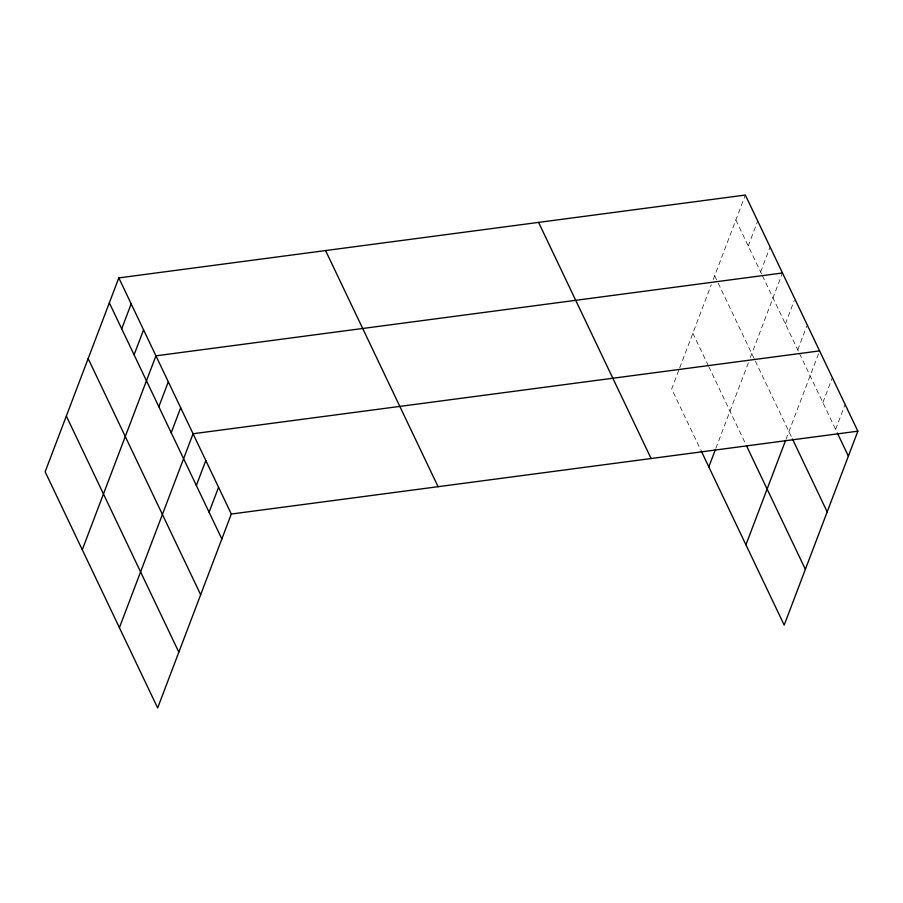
<?xml version="1.0" encoding="UTF-8"?>
<svg xmlns="http://www.w3.org/2000/svg" width="903" height="903" viewBox="0 0 903 903"><rect width="100%" height="100%" fill="white"/><g stroke="black" fill="none" stroke-linecap="round" stroke-linejoin="round"><path stroke-width="0.68" stroke-dasharray="4.51 3.39" d="M678.74 370.377L671.685 388.967L700.559 449.57M679.688 367.905L711.293 284.693M713.235 279.58L745.347 195.048M748.237 245.966L757.719 221.021M760.619 271.95L770.09 246.993M715.865 448.306L748.418 362.622M750.359 357.509L782.472 272.977M785.373 323.895L794.347 300.259M797.744 349.867L806.718 326.231M786.028 439.264L819.1 352.215M822.87 402.614L832.352 377.657M835.625 429.376L845.095 404.42M735.866 219.993L761.793 274.422M762.38 275.652L798.929 352.339M799.516 353.581L836.776 431.803M714.691 275.754L717.637 281.939M718.224 283.181L754.761 359.868M755.348 361.098L791.841 437.684M692.861 333.207L708.189 365.365M708.776 366.607L745.901 444.524"/><path stroke-width="1.35" d="M118.812 277.898L45.15 471.817L157.653 707.952L231.315 514.033L118.812 277.898L745.347 195.048L857.85 431.182L784.188 625.102L701.146 450.811M121.713 328.816L131.183 303.871M134.084 354.8L143.566 329.843M82.275 549.735L155.937 355.827L782.472 272.977M158.838 406.745L168.319 381.8M171.22 432.718L180.69 407.772M119.399 627.664L193.073 433.745L819.597 350.895M196.346 485.464L205.816 460.507M209.09 512.215L218.571 487.27M708.81 466.896L715.402 449.547M745.934 544.814L785.542 440.54M231.315 514.033L857.85 431.182M837.363 433.022L848.368 456.139M792.416 438.903L827.193 511.899M746.488 445.766L805.363 569.341M538.583 222.386L651.097 458.521M325.565 250.56L438.079 486.694M109.331 302.844L221.845 538.978M88.155 358.604L200.658 594.738M66.337 416.057L178.839 652.192"/></g></svg>
